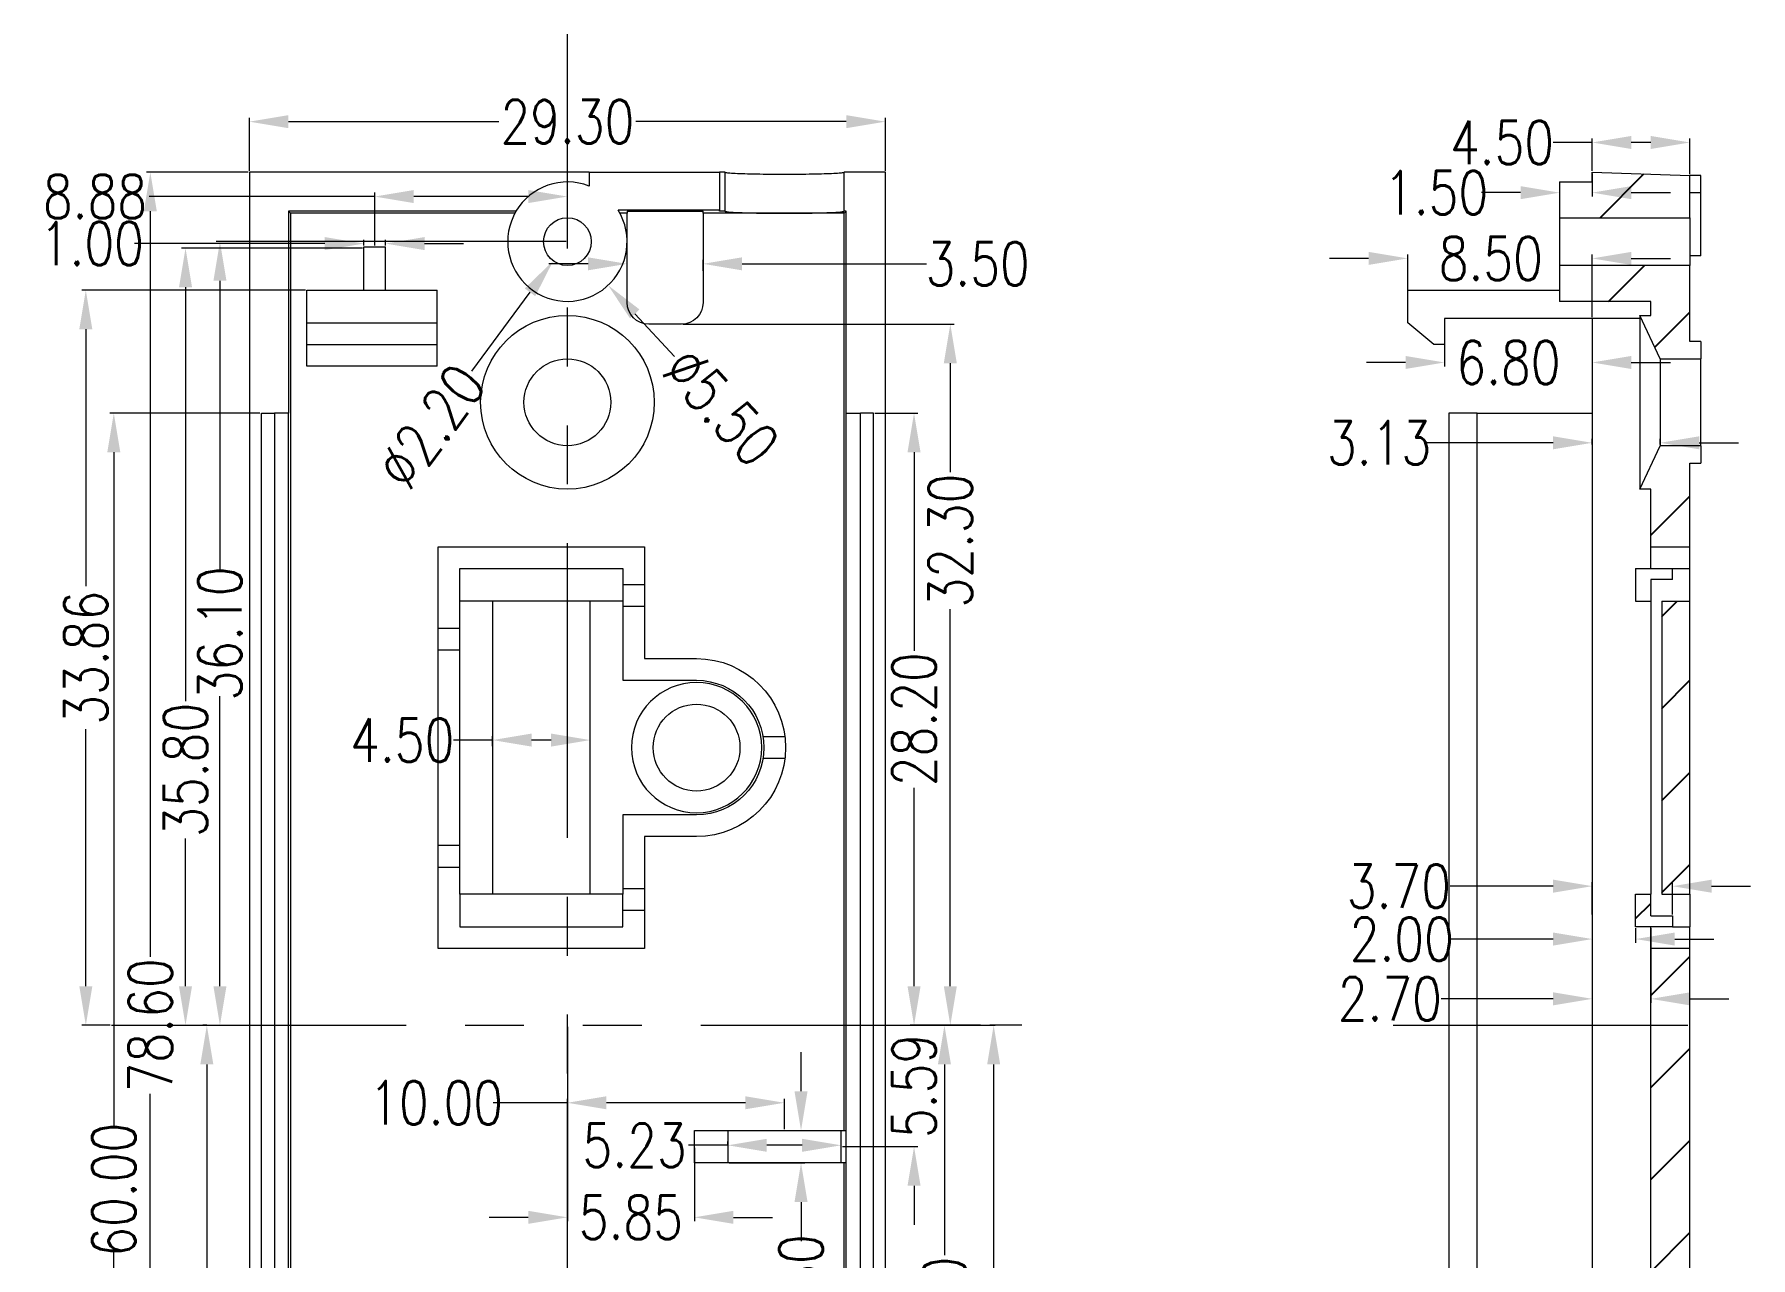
# Model space of a CAD drawing. Extents: x 304 to 562, y 529 to 658.
# Drawn here: x 483.4 to 562.5, y 591.2 to 647.6 of the extents above; entities that cross this region are included whole.
import ezdxf

# ---------------------------------------------------------------- set-up
doc = ezdxf.new("R2010")
doc.units = 0
doc.header["$MEASUREMENT"] = 0
doc.linetypes.add('PHANTOM', pattern=[2.5, 1.25, -0.25, 0.25, -0.25, 0.25, -0.25])
doc.layers.add('12', color=7, linetype='Continuous')
doc.layers.add('4', color=7, linetype='Continuous')
doc.styles.get("Standard").update_dxf_attribs({"font": 'txt.shx', "width": 0.8})
doc.dimstyles.get("Standard").update_dxf_attribs({"dimtxt": 0.18, "dimasz": 0.18, "dimexe": 0.18, "dimexo": 0.0625, "dimgap": 0.09, "dimtad": 0, "dimtih": 1, "dimtoh": 1, "dimdec": 4, "dimzin": 0, "dimdsep": 46, "dimtxsty": 'Standard', "dimcen": 0.09, "dimadec": 0, "dimazin": 0, "dimtfac": 1, "dimtdec": 4, "dimtofl": 0, "dimtmove": 0, "dimatfit": 3, "dimfxl": 0, "dimtolj": 1, "dimtzin": 0, "dimarcsym": 0})

# ---------------------------------------------------------------- blocks, each defined once
blk = doc.blocks.new('HATCH5')
at = {"color": 200, "linetype": 'Continuous'}
for p, q in [((767.382, 654.111), (769.401, 656.128)), ((767.773, 650.261), (769.424, 651.911)), ((769.903, 648.149), (771.522, 649.766)), ((769.722, 639.487), (771.522, 641.285)), ((770.222, 635.746), (770.931, 636.454)), ((770.222, 631.505), (771.522, 632.804)), ((770.222, 627.264), (771.522, 628.563)), ((770.222, 623.024), (771.522, 624.323)), ((769.022, 621.825), (769.722, 622.524)), ((769.722, 618.284), (771.522, 620.082)), ((769.722, 614.043), (771.522, 615.842)), ((769.722, 609.803), (771.522, 611.601)), ((769.722, 605.562), (771.522, 607.361)), ((769.722, 601.322), (771.522, 603.12)), ((769.722, 597.081), (771.522, 598.88)), ((769.722, 592.841), (771.522, 594.639)), ((769.702, 588.581), (771.522, 590.398)), ((759.967, 578.855), (760.987, 579.875)), ((763.575, 578.219), (765.232, 579.875)), ((767.218, 577.618), (769.477, 579.875))]:
    blk.add_line(p, q, dxfattribs=at)
blk = doc.blocks.new('*D97')
at = {"color": 4, "linetype": 'Continuous', "lineweight": 9}
for p, q in [((493.297, 641.285), (493.297, 643.73)), ((522.597, 641.285), (522.597, 643.73)), ((495.097, 643.55), (504.79, 643.55)), ((520.797, 643.55), (511.104, 643.55))]:
    blk.add_line(p, q, dxfattribs=at)
for points in [[(495.097, 643.85), (495.097, 643.25), (493.297, 643.55)], [(520.797, 643.85), (520.797, 643.25), (522.597, 643.55)]]:
    blk.add_solid(points, dxfattribs=at)
at = {"layer": 'Defpoints', "color": 0, "linetype": 'Continuous', "lineweight": 9}
for p in [(522.597, 643.55), (493.297, 641.223), (522.597, 641.223)]:
    blk.add_point(p, dxfattribs=at)
at = {"color": 3, "linetype": 'Continuous', "lineweight": 9, "insert": (507.947, 643.55), "char_height": 2, "attachment_point": 5}
blk.add_mtext('\\A1;29.30', dxfattribs=at)
blk = doc.blocks.new('*D98')
at = {"color": 4, "linetype": 'Continuous', "lineweight": 9}
for p, q in [((493.234, 641.223), (488.553, 641.223)), ((488.733, 639.423), (488.733, 605.08)), ((488.733, 564.423), (488.733, 598.766)), ((495.559, 562.623), (488.553, 562.623))]:
    blk.add_line(p, q, dxfattribs=at)
for points in [[(488.433, 639.423), (489.033, 639.423), (488.733, 641.223)], [(488.433, 564.423), (489.033, 564.423), (488.733, 562.623)]]:
    blk.add_solid(points, dxfattribs=at)
at = {"layer": 'Defpoints', "color": 0, "linetype": 'Continuous', "lineweight": 9}
for p in [(493.297, 641.223), (488.733, 562.623), (495.622, 562.623)]:
    blk.add_point(p, dxfattribs=at)
at = {"color": 3, "linetype": 'Continuous', "lineweight": 9, "insert": (488.733, 601.923), "char_height": 2, "attachment_point": 5, "rotation": 90}
blk.add_mtext('\\A1;78.60', dxfattribs=at)
blk = doc.blocks.new('*D100')
at = {"color": 4, "linetype": 'Continuous', "lineweight": 9}
for p, q in [((507.884, 638.023), (491.759, 638.023)), ((491.939, 636.223), (491.939, 622.863)), ((491.939, 603.723), (491.939, 617.083)), ((487.009, 601.923), (492.119, 601.923))]:
    blk.add_line(p, q, dxfattribs=at)
for points in [[(491.639, 636.223), (492.239, 636.223), (491.939, 638.023)], [(491.639, 603.723), (492.239, 603.723), (491.939, 601.923)]]:
    blk.add_solid(points, dxfattribs=at)
at = {"layer": 'Defpoints', "color": 0, "linetype": 'Continuous', "lineweight": 9}
for p in [(491.939, 638.023), (507.947, 638.023), (486.947, 601.923)]:
    blk.add_point(p, dxfattribs=at)
at = {"color": 3, "linetype": 'Continuous', "lineweight": 9, "insert": (491.939, 619.973), "char_height": 2, "attachment_point": 5, "rotation": 90}
blk.add_mtext('\\A1;36.10', dxfattribs=at)
blk = doc.blocks.new('*D101')
at = {"color": 4, "linetype": 'Continuous', "lineweight": 9}
for p, q in [((513.259, 634.223), (525.768, 634.223)), ((525.588, 632.423), (525.588, 627.408)), ((525.588, 603.723), (525.588, 621.095)), ((522.659, 601.923), (525.768, 601.923))]:
    blk.add_line(p, q, dxfattribs=at)
for points in [[(525.288, 632.423), (525.888, 632.423), (525.588, 634.223)], [(525.288, 603.723), (525.888, 603.723), (525.588, 601.923)]]:
    blk.add_solid(points, dxfattribs=at)
at = {"layer": 'Defpoints', "color": 0, "linetype": 'Continuous', "lineweight": 9}
for p in [(513.197, 634.223), (522.597, 601.923), (525.588, 601.923)]:
    blk.add_point(p, dxfattribs=at)
at = {"color": 3, "linetype": 'Continuous', "lineweight": 9, "insert": (525.588, 624.251), "char_height": 2, "attachment_point": 5, "rotation": 90}
blk.add_mtext('\\A1;32.30', dxfattribs=at)
blk = doc.blocks.new('*D102')
at = {"color": 4, "linetype": 'Continuous', "lineweight": 9}
for p, q in [((508.897, 637.001), (507.097, 637.001)), ((510.697, 636.685), (510.697, 637.181)), ((514.197, 636.685), (514.197, 637.181)), ((515.997, 637.001), (524.491, 637.001))]:
    blk.add_line(p, q, dxfattribs=at)
for points in [[(508.897, 637.301), (508.897, 636.701), (510.697, 637.001)], [(515.997, 637.301), (515.997, 636.701), (514.197, 637.001)]]:
    blk.add_solid(points, dxfattribs=at)
at = {"layer": 'Defpoints', "color": 0, "linetype": 'Continuous', "lineweight": 9}
for p in [(510.697, 636.623), (514.197, 637.001), (514.197, 636.623)]:
    blk.add_point(p, dxfattribs=at)
at = {"color": 3, "linetype": 'Continuous', "lineweight": 9, "insert": (526.848, 637.001), "char_height": 2, "attachment_point": 5}
blk.add_mtext('\\A1;3.50', dxfattribs=at)
blk = doc.blocks.new('*D103')
at = {"color": 4, "linetype": 'Continuous', "lineweight": 9}
blk.add_line((503.54, 632.053), (506.225, 635.69), dxfattribs=at)
blk.add_solid([(505.983, 635.868), (506.466, 635.512), (507.294, 637.138)], dxfattribs=at)
at = {"layer": 'Defpoints', "color": 0, "linetype": 'Continuous', "lineweight": 9}
for p in [(508.6, 638.908), (507.294, 637.138)]:
    blk.add_point(p, dxfattribs=at)
at = {"color": 3, "linetype": 'Continuous', "lineweight": 9, "insert": (501.665, 629.513), "char_height": 2, "attachment_point": 5, "rotation": 53.56526}
blk.add_mtext('\\A1;∅2.20', dxfattribs=at)
blk = doc.blocks.new('*D104')
at = {"color": 4, "linetype": 'Continuous', "lineweight": 9}
blk.add_line((512.88, 632.73), (511.049, 634.694), dxfattribs=at)
blk.add_solid([(511.269, 634.899), (510.83, 634.49), (509.822, 636.011)], dxfattribs=at)
at = {"layer": 'Defpoints', "color": 0, "linetype": 'Continuous', "lineweight": 9}
for p in [(506.072, 640.035), (509.822, 636.011)]:
    blk.add_point(p, dxfattribs=at)
at = {"color": 3, "linetype": 'Continuous', "lineweight": 9, "insert": (515.033, 630.42), "char_height": 2, "attachment_point": 5, "rotation": 312.98459}
blk.add_mtext('\\A1;∅5.50', dxfattribs=at)
blk = doc.blocks.new('*D105')
at = {"color": 4, "linetype": 'Continuous', "lineweight": 9}
for p, q in [((523.916, 603.723), (523.916, 605.523)), ((526.803, 601.923), (523.736, 601.923)), ((520.625, 596.334), (524.096, 596.334)), ((523.916, 594.534), (523.916, 592.734))]:
    blk.add_line(p, q, dxfattribs=at)
for points in [[(523.616, 603.723), (524.216, 603.723), (523.916, 601.923)], [(523.616, 594.534), (524.216, 594.534), (523.916, 596.334)]]:
    blk.add_solid(points, dxfattribs=at)
at = {"layer": 'Defpoints', "color": 0, "linetype": 'Continuous', "lineweight": 9}
for p in [(523.916, 601.923), (526.866, 601.923), (520.562, 596.334)]:
    blk.add_point(p, dxfattribs=at)
at = {"color": 3, "linetype": 'Continuous', "lineweight": 9, "insert": (523.916, 599.129), "char_height": 2, "attachment_point": 5, "rotation": 90}
blk.add_mtext('\\A1;5.59', dxfattribs=at)
blk = doc.blocks.new('*D106')
at = {"color": 4, "linetype": 'Continuous', "lineweight": 9}
for p, q in [((526.983, 601.923), (525.138, 601.923)), ((525.318, 600.123), (525.318, 591.33)), ((525.318, 576.223), (525.318, 585.016)), ((518.009, 574.423), (525.498, 574.423))]:
    blk.add_line(p, q, dxfattribs=at)
for points in [[(525.018, 600.123), (525.618, 600.123), (525.318, 601.923)], [(525.018, 576.223), (525.618, 576.223), (525.318, 574.423)]]:
    blk.add_solid(points, dxfattribs=at)
at = {"layer": 'Defpoints', "color": 0, "linetype": 'Continuous', "lineweight": 9}
for p in [(527.046, 601.923), (517.947, 574.423), (525.318, 574.423)]:
    blk.add_point(p, dxfattribs=at)
at = {"color": 3, "linetype": 'Continuous', "lineweight": 9, "insert": (525.318, 588.173), "char_height": 2, "attachment_point": 5, "rotation": 90}
blk.add_mtext('\\A1;27.50', dxfattribs=at)
blk = doc.blocks.new('*D107')
at = {"color": 4, "linetype": 'Continuous', "lineweight": 9}
for p, q in [((528.884, 601.923), (527.404, 601.923)), ((527.584, 600.123), (527.584, 579.952)), ((527.584, 569.186), (527.584, 573.372)), ((518.009, 567.386), (527.764, 567.386))]:
    blk.add_line(p, q, dxfattribs=at)
for points in [[(527.284, 600.123), (527.884, 600.123), (527.584, 601.923)], [(527.284, 569.186), (527.884, 569.186), (527.584, 567.386)]]:
    blk.add_solid(points, dxfattribs=at)
at = {"layer": 'Defpoints', "color": 0, "linetype": 'Continuous', "lineweight": 9}
for p in [(527.584, 601.923), (528.947, 601.923), (517.947, 567.386)]:
    blk.add_point(p, dxfattribs=at)
at = {"color": 3, "linetype": 'Continuous', "lineweight": 9, "insert": (527.584, 576.662), "char_height": 2, "attachment_point": 5, "rotation": 90}
blk.add_mtext('\\A1;34.54', dxfattribs=at)
blk = doc.blocks.new('*D108')
at = {"color": 4, "linetype": 'Continuous', "lineweight": 9}
for p, q in [((491.331, 601.923), (491.156, 601.923)), ((491.336, 600.123), (491.336, 587.061)), ((491.336, 567.686), (491.336, 580.748)), ((499.634, 565.886), (491.156, 565.886))]:
    blk.add_line(p, q, dxfattribs=at)
for points in [[(491.036, 600.123), (491.636, 600.123), (491.336, 601.923)], [(491.036, 567.686), (491.636, 567.686), (491.336, 565.886)]]:
    blk.add_solid(points, dxfattribs=at)
at = {"layer": 'Defpoints', "color": 0, "linetype": 'Continuous', "lineweight": 9}
for p in [(491.336, 601.923), (491.393, 601.923), (499.697, 565.886)]:
    blk.add_point(p, dxfattribs=at)
at = {"color": 3, "linetype": 'Continuous', "lineweight": 9, "insert": (491.336, 583.905), "char_height": 2, "attachment_point": 5, "rotation": 90}
blk.add_mtext('\\A1;36.04', dxfattribs=at)
blk = doc.blocks.new('*D114')
at = {"color": 4, "linetype": 'Continuous', "lineweight": 9}
for p, q in [((518.71, 598.884), (518.71, 600.684)), ((515.394, 597.084), (518.89, 597.084)), ((515.394, 595.584), (518.89, 595.584)), ((518.71, 593.784), (518.71, 591.984))]:
    blk.add_line(p, q, dxfattribs=at)
for points in [[(518.41, 598.884), (519.01, 598.884), (518.71, 597.084)], [(518.41, 593.784), (519.01, 593.784), (518.71, 595.584)]]:
    blk.add_solid(points, dxfattribs=at)
at = {"layer": 'Defpoints', "color": 0, "linetype": 'Continuous', "lineweight": 9}
for p in [(515.332, 597.084), (515.332, 595.584), (518.71, 595.584)]:
    blk.add_point(p, dxfattribs=at)
at = {"color": 3, "linetype": 'Continuous', "lineweight": 9, "insert": (518.71, 589.894), "char_height": 2, "attachment_point": 5, "rotation": 90}
blk.add_mtext('\\A1;1.50', dxfattribs=at)
blk = doc.blocks.new('*D115')
at = {"color": 4, "linetype": 'Continuous', "lineweight": 9}
for p, q in [((507.947, 601.86), (507.947, 592.898)), ((513.797, 596.272), (513.797, 592.898)), ((506.147, 593.078), (504.347, 593.078)), ((515.597, 593.078), (517.397, 593.078))]:
    blk.add_line(p, q, dxfattribs=at)
for points in [[(506.147, 593.378), (506.147, 592.778), (507.947, 593.078)], [(515.597, 593.378), (515.597, 592.778), (513.797, 593.078)]]:
    blk.add_solid(points, dxfattribs=at)
at = {"layer": 'Defpoints', "color": 0, "linetype": 'Continuous', "lineweight": 9}
for p in [(507.947, 601.923), (513.797, 596.334), (507.947, 593.078)]:
    blk.add_point(p, dxfattribs=at)
at = {"color": 3, "linetype": 'Continuous', "lineweight": 9, "insert": (510.872, 593.078), "char_height": 2, "attachment_point": 5}
blk.add_mtext('\\A1;5.85', dxfattribs=at)
blk = doc.blocks.new('*D116')
at = {"color": 4, "linetype": 'Continuous', "lineweight": 9}
for p, q in [((507.947, 598.355), (504.522, 598.355)), ((507.947, 595.647), (507.947, 598.535)), ((516.147, 598.355), (509.747, 598.355)), ((517.947, 597.147), (517.947, 598.535))]:
    blk.add_line(p, q, dxfattribs=at)
for points in [[(509.747, 598.655), (509.747, 598.055), (507.947, 598.355)], [(516.147, 598.655), (516.147, 598.055), (517.947, 598.355)]]:
    blk.add_solid(points, dxfattribs=at)
at = {"layer": 'Defpoints', "color": 0, "linetype": 'Continuous', "lineweight": 9}
for p in [(507.947, 598.355), (517.947, 597.084), (507.947, 595.584)]:
    blk.add_point(p, dxfattribs=at)
at = {"color": 3, "linetype": 'Continuous', "lineweight": 9, "insert": (501.899, 598.355), "char_height": 2, "attachment_point": 5}
blk.add_mtext('\\A1;10.00', dxfattribs=at)
blk = doc.blocks.new('*D119')
at = {"color": 4, "linetype": 'Continuous', "lineweight": 9}
for p, q in [((515.332, 596.396), (513.532, 596.396)), ((515.332, 596.397), (515.332, 596.576)), ((518.762, 596.396), (517.132, 596.396)), ((520.562, 596.397), (520.562, 596.576))]:
    blk.add_line(p, q, dxfattribs=at)
for points in [[(517.132, 596.696), (517.132, 596.096), (515.332, 596.396)], [(518.762, 596.696), (518.762, 596.096), (520.562, 596.396)]]:
    blk.add_solid(points, dxfattribs=at)
at = {"layer": 'Defpoints', "color": 0, "linetype": 'Continuous', "lineweight": 9}
for p in [(515.332, 596.396), (515.332, 596.334), (520.562, 596.334)]:
    blk.add_point(p, dxfattribs=at)
at = {"color": 3, "linetype": 'Continuous', "lineweight": 9, "insert": (511.042, 596.396), "char_height": 2, "attachment_point": 5}
blk.add_mtext('\\A1;5.23', dxfattribs=at)
blk = doc.blocks.new('*D120')
at = {"color": 4, "linetype": 'Continuous', "lineweight": 9}
for p, q in [((504.497, 614.778), (504.497, 615.243)), ((508.997, 614.778), (508.997, 615.243)), ((504.497, 615.063), (502.697, 615.063)), ((507.197, 615.063), (506.297, 615.063))]:
    blk.add_line(p, q, dxfattribs=at)
for points in [[(506.297, 615.363), (506.297, 614.763), (504.497, 615.063)], [(507.197, 615.363), (507.197, 614.763), (508.997, 615.063)]]:
    blk.add_solid(points, dxfattribs=at)
at = {"layer": 'Defpoints', "color": 0, "linetype": 'Continuous', "lineweight": 9}
for p in [(504.497, 615.063), (504.497, 614.716), (508.997, 614.716)]:
    blk.add_point(p, dxfattribs=at)
at = {"color": 3, "linetype": 'Continuous', "lineweight": 9, "insert": (500.34, 615.063), "char_height": 2, "attachment_point": 5}
blk.add_mtext('\\A1;4.50', dxfattribs=at)
blk = doc.blocks.new('*D121')
at = {"color": 4, "linetype": 'Continuous', "lineweight": 9}
for p, q in [((499.068, 640.1), (488.674, 640.1)), ((499.068, 637.849), (499.068, 640.28)), ((506.147, 640.1), (500.868, 640.1)), ((507.947, 637.849), (507.947, 640.28))]:
    blk.add_line(p, q, dxfattribs=at)
for points in [[(500.868, 640.4), (500.868, 639.8), (499.068, 640.1)], [(506.147, 640.4), (506.147, 639.8), (507.947, 640.1)]]:
    blk.add_solid(points, dxfattribs=at)
at = {"layer": 'Defpoints', "color": 0, "linetype": 'Continuous', "lineweight": 9}
for p in [(507.947, 640.1), (499.068, 637.786), (507.947, 637.786)]:
    blk.add_point(p, dxfattribs=at)
at = {"color": 3, "linetype": 'Continuous', "lineweight": 9, "insert": (486.184, 640.1), "char_height": 2, "attachment_point": 5}
blk.add_mtext('\\A1;8.88', dxfattribs=at)
blk = doc.blocks.new('*D122')
at = {"color": 4, "linetype": 'Continuous', "lineweight": 9}
for p, q in [((498.568, 637.849), (498.568, 638.113)), ((499.568, 637.849), (499.568, 638.113)), ((496.768, 637.933), (487.996, 637.933)), ((501.368, 637.933), (503.168, 637.933))]:
    blk.add_line(p, q, dxfattribs=at)
for points in [[(496.768, 638.233), (496.768, 637.633), (498.568, 637.933)], [(501.368, 638.233), (501.368, 637.633), (499.568, 637.933)]]:
    blk.add_solid(points, dxfattribs=at)
at = {"layer": 'Defpoints', "color": 0, "linetype": 'Continuous', "lineweight": 9}
for p in [(498.568, 637.933), (498.568, 637.786), (499.568, 637.786)]:
    blk.add_point(p, dxfattribs=at)
at = {"color": 3, "linetype": 'Continuous', "lineweight": 9, "insert": (486.039, 637.933), "char_height": 2, "attachment_point": 5}
blk.add_mtext('\\A1;1.00', dxfattribs=at)
blk = doc.blocks.new('*D123')
at = {"color": 4, "linetype": 'Continuous', "lineweight": 9}
for p, q in [((498.506, 637.724), (490.174, 637.724)), ((490.354, 635.924), (490.354, 616.85)), ((490.354, 603.723), (490.354, 610.536)), ((487.009, 601.923), (490.534, 601.923))]:
    blk.add_line(p, q, dxfattribs=at)
for points in [[(490.054, 635.924), (490.654, 635.924), (490.354, 637.724)], [(490.054, 603.723), (490.654, 603.723), (490.354, 601.923)]]:
    blk.add_solid(points, dxfattribs=at)
at = {"layer": 'Defpoints', "color": 0, "linetype": 'Continuous', "lineweight": 9}
for p in [(498.568, 637.724), (486.947, 601.923), (490.354, 601.923)]:
    blk.add_point(p, dxfattribs=at)
at = {"color": 3, "linetype": 'Continuous', "lineweight": 9, "insert": (490.354, 613.693), "char_height": 2, "attachment_point": 5, "rotation": 90}
blk.add_mtext('\\A1;35.80', dxfattribs=at)
blk = doc.blocks.new('*D124')
at = {"color": 4, "linetype": 'Continuous', "lineweight": 9}
for p, q in [((493.784, 630.123), (486.871, 630.123)), ((487.051, 628.323), (487.051, 597.239)), ((487.051, 571.923), (487.051, 591.459)), ((493.784, 570.123), (486.871, 570.123))]:
    blk.add_line(p, q, dxfattribs=at)
for points in [[(486.751, 628.323), (487.351, 628.323), (487.051, 630.123)], [(486.751, 571.923), (487.351, 571.923), (487.051, 570.123)]]:
    blk.add_solid(points, dxfattribs=at)
at = {"layer": 'Defpoints', "color": 0, "linetype": 'Continuous', "lineweight": 9}
for p in [(487.051, 630.123), (493.847, 630.123), (493.847, 570.123)]:
    blk.add_point(p, dxfattribs=at)
at = {"color": 3, "linetype": 'Continuous', "lineweight": 9, "insert": (487.051, 594.349), "char_height": 2, "attachment_point": 5, "rotation": 90}
blk.add_mtext('\\A1;60.00', dxfattribs=at)
blk = doc.blocks.new('*D130')
at = {"color": 4, "linetype": 'Continuous', "lineweight": 9}
for p, q in [((522.109, 630.123), (524.096, 630.123)), ((523.916, 628.323), (523.916, 619.18)), ((523.916, 603.723), (523.916, 612.866)), ((522.722, 601.923), (524.096, 601.923))]:
    blk.add_line(p, q, dxfattribs=at)
for points in [[(523.616, 628.323), (524.216, 628.323), (523.916, 630.123)], [(523.616, 603.723), (524.216, 603.723), (523.916, 601.923)]]:
    blk.add_solid(points, dxfattribs=at)
at = {"layer": 'Defpoints', "color": 0, "linetype": 'Continuous', "lineweight": 9}
for p in [(522.047, 630.123), (522.659, 601.923), (523.916, 601.923)]:
    blk.add_point(p, dxfattribs=at)
at = {"color": 3, "linetype": 'Continuous', "lineweight": 9, "insert": (523.916, 616.023), "char_height": 2, "attachment_point": 5, "rotation": 90}
blk.add_mtext('\\A1;28.20', dxfattribs=at)
blk = doc.blocks.new('*D131')
at = {"color": 4, "linetype": 'Continuous', "lineweight": 9}
for p, q in [((495.884, 635.786), (485.581, 635.786)), ((485.761, 633.986), (485.761, 622.145)), ((485.761, 603.723), (485.761, 615.565)), ((486.884, 601.923), (485.581, 601.923))]:
    blk.add_line(p, q, dxfattribs=at)
for points in [[(485.461, 633.986), (486.061, 633.986), (485.761, 635.786)], [(485.461, 603.723), (486.061, 603.723), (485.761, 601.923)]]:
    blk.add_solid(points, dxfattribs=at)
at = {"layer": 'Defpoints', "color": 0, "linetype": 'Continuous', "lineweight": 9}
for p in [(495.947, 635.786), (485.761, 601.923), (486.947, 601.923)]:
    blk.add_point(p, dxfattribs=at)
at = {"color": 3, "linetype": 'Continuous', "lineweight": 9, "insert": (485.761, 618.855), "char_height": 2, "attachment_point": 5, "rotation": 90}
blk.add_mtext('\\A1;33.86', dxfattribs=at)
blk = doc.blocks.new('*D133')
at = {"color": 4, "linetype": 'Continuous', "lineweight": 9}
for p, q in [((548.359, 634.424), (548.359, 632.277)), ((555.159, 634.424), (555.159, 632.277)), ((546.559, 632.457), (544.759, 632.457)), ((556.959, 632.457), (558.759, 632.457))]:
    blk.add_line(p, q, dxfattribs=at)
for points in [[(546.559, 632.757), (546.559, 632.157), (548.359, 632.457)], [(556.959, 632.757), (556.959, 632.157), (555.159, 632.457)]]:
    blk.add_solid(points, dxfattribs=at)
at = {"layer": 'Defpoints', "color": 0, "linetype": 'Continuous', "lineweight": 9}
for p in [(548.359, 634.486), (555.159, 634.486), (548.359, 632.457)]:
    blk.add_point(p, dxfattribs=at)
at = {"color": 3, "linetype": 'Continuous', "lineweight": 9, "insert": (551.3, 632.457), "char_height": 2, "attachment_point": 5}
blk.add_mtext('\\A1;6.80', dxfattribs=at)
blk = doc.blocks.new('*D134')
at = {"color": 4, "linetype": 'Continuous', "lineweight": 9}
for p, q in [((555.159, 642.591), (553.359, 642.591)), ((555.159, 641.285), (555.159, 642.771)), ((557.859, 642.591), (556.959, 642.591)), ((559.659, 641.128), (559.659, 642.771))]:
    blk.add_line(p, q, dxfattribs=at)
for points in [[(556.959, 642.891), (556.959, 642.291), (555.159, 642.591)], [(557.859, 642.891), (557.859, 642.291), (559.659, 642.591)]]:
    blk.add_solid(points, dxfattribs=at)
at = {"layer": 'Defpoints', "color": 0, "linetype": 'Continuous', "lineweight": 9}
for p in [(555.159, 642.591), (555.159, 641.223), (559.659, 641.066)]:
    blk.add_point(p, dxfattribs=at)
at = {"color": 3, "linetype": 'Continuous', "lineweight": 9, "insert": (551.003, 642.591), "char_height": 2, "attachment_point": 5}
blk.add_mtext('\\A1;4.50', dxfattribs=at)
blk = doc.blocks.new('*D135')
at = {"color": 4, "linetype": 'Continuous', "lineweight": 9}
for p, q in [((553.659, 640.71), (553.659, 640.1)), ((555.159, 641.16), (555.159, 640.1)), ((551.859, 640.28), (550.059, 640.28)), ((556.959, 640.28), (558.759, 640.28))]:
    blk.add_line(p, q, dxfattribs=at)
for points in [[(551.859, 640.58), (551.859, 639.98), (553.659, 640.28)], [(556.959, 640.58), (556.959, 639.98), (555.159, 640.28)]]:
    blk.add_solid(points, dxfattribs=at)
at = {"layer": 'Defpoints', "color": 0, "linetype": 'Continuous', "lineweight": 9}
for p in [(553.659, 640.773), (555.159, 641.223), (553.659, 640.28)]:
    blk.add_point(p, dxfattribs=at)
at = {"color": 3, "linetype": 'Continuous', "lineweight": 9, "insert": (547.969, 640.28), "char_height": 2, "attachment_point": 5}
blk.add_mtext('\\A1;1.50', dxfattribs=at)
blk = doc.blocks.new('*D136')
at = {"color": 4, "linetype": 'Continuous', "lineweight": 9}
for p, q in [((546.659, 634.349), (546.659, 637.431)), ((555.159, 634.549), (555.159, 637.431)), ((544.859, 637.251), (543.059, 637.251)), ((556.959, 637.251), (558.759, 637.251))]:
    blk.add_line(p, q, dxfattribs=at)
for points in [[(544.859, 637.551), (544.859, 636.951), (546.659, 637.251)], [(556.959, 637.551), (556.959, 636.951), (555.159, 637.251)]]:
    blk.add_solid(points, dxfattribs=at)
at = {"layer": 'Defpoints', "color": 0, "linetype": 'Continuous', "lineweight": 9}
for p in [(546.659, 637.251), (546.659, 634.286), (555.159, 634.486)]:
    blk.add_point(p, dxfattribs=at)
at = {"color": 3, "linetype": 'Continuous', "lineweight": 9, "insert": (550.487, 637.251), "char_height": 2, "attachment_point": 5}
blk.add_mtext('\\A1;8.50', dxfattribs=at)
blk = doc.blocks.new('*D142')
at = {"color": 4, "linetype": 'Continuous', "lineweight": 9}
blk.add_line((555.159, 562.56), (555.159, 554.319), dxfattribs=at)
for start, end in [(182.7206, 202.15204), (237.84796, 257.2794)]:
    blk.add_arc((555.159, 562.623), 8.124, start, end, dxfattribs=at)
for points in [[(546.745, 562.256), (547.344, 562.218), (547.159, 564.034)], [(553.404, 554.996), (553.337, 554.4), (555.159, 554.499)]]:
    blk.add_solid(points, dxfattribs=at)
at = {"layer": 'Defpoints', "color": 0, "linetype": 'Continuous', "lineweight": 9}
for p in [(555.159, 630.123), (555.159, 570.123), (546.859, 564.086), (555.159, 562.623), (547.7, 559.405)]:
    blk.add_point(p, dxfattribs=at)
at = {"color": 3, "linetype": 'Continuous', "lineweight": 9, "insert": (548.936, 557.401), "char_height": 2, "attachment_point": 5, "rotation": 310}
blk.add_mtext('\\A1;100°', dxfattribs=at)
blk = doc.blocks.new('*D144')
at = {"color": 4, "linetype": 'Continuous', "lineweight": 9}
for p, q in [((555.159, 606.403), (555.159, 602.963)), ((557.859, 606.403), (557.859, 602.963)), ((553.359, 603.143), (548.193, 603.143)), ((559.659, 603.143), (561.459, 603.143))]:
    blk.add_line(p, q, dxfattribs=at)
for points in [[(553.359, 603.443), (553.359, 602.843), (555.159, 603.143)], [(559.659, 603.443), (559.659, 602.843), (557.859, 603.143)]]:
    blk.add_solid(points, dxfattribs=at)
at = {"layer": 'Defpoints', "color": 0, "linetype": 'Continuous', "lineweight": 9}
for p in [(555.159, 606.466), (557.859, 606.466), (555.159, 603.143)]:
    blk.add_point(p, dxfattribs=at)
at = {"color": 3, "linetype": 'Continuous', "lineweight": 9, "insert": (545.836, 603.143), "char_height": 2, "attachment_point": 5}
blk.add_mtext('\\A1;2.70', dxfattribs=at)
blk = doc.blocks.new('*D145')
at = {"color": 4, "linetype": 'Continuous', "lineweight": 9}
for p, q in [((553.359, 605.897), (548.61, 605.897)), ((555.159, 606.403), (555.159, 605.717)), ((557.159, 606.403), (557.159, 605.717)), ((558.959, 605.897), (560.759, 605.897))]:
    blk.add_line(p, q, dxfattribs=at)
for points in [[(553.359, 606.197), (553.359, 605.597), (555.159, 605.897)], [(558.959, 606.197), (558.959, 605.597), (557.159, 605.897)]]:
    blk.add_solid(points, dxfattribs=at)
at = {"layer": 'Defpoints', "color": 0, "linetype": 'Continuous', "lineweight": 9}
for p in [(555.159, 606.466), (555.159, 605.897), (557.159, 606.466)]:
    blk.add_point(p, dxfattribs=at)
at = {"color": 3, "linetype": 'Continuous', "lineweight": 9, "insert": (546.387, 605.897), "char_height": 2, "attachment_point": 5}
blk.add_mtext('\\A1;2.00', dxfattribs=at)
blk = doc.blocks.new('*D146')
at = {"color": 4, "linetype": 'Continuous', "lineweight": 9}
for p, q in [((553.359, 608.333), (548.611, 608.333)), ((555.159, 607.028), (555.159, 608.513)), ((558.859, 607.028), (558.859, 608.513)), ((560.659, 608.333), (562.459, 608.333))]:
    blk.add_line(p, q, dxfattribs=at)
for points in [[(553.359, 608.633), (553.359, 608.033), (555.159, 608.333)], [(560.659, 608.633), (560.659, 608.033), (558.859, 608.333)]]:
    blk.add_solid(points, dxfattribs=at)
at = {"layer": 'Defpoints', "color": 0, "linetype": 'Continuous', "lineweight": 9}
for p in [(555.159, 608.333), (555.159, 606.966), (558.859, 606.966)]:
    blk.add_point(p, dxfattribs=at)
at = {"color": 3, "linetype": 'Continuous', "lineweight": 9, "insert": (546.254, 608.333), "char_height": 2, "attachment_point": 5}
blk.add_mtext('\\A1;3.70', dxfattribs=at)
blk = doc.blocks.new('*D171')
at = {"color": 4, "linetype": 'Continuous', "lineweight": 9}
for p, q in [((553.359, 628.757), (547.563, 628.757)), ((555.159, 628.685), (555.159, 628.937)), ((558.292, 628.685), (558.292, 628.937)), ((560.092, 628.757), (561.892, 628.757))]:
    blk.add_line(p, q, dxfattribs=at)
for points in [[(553.359, 629.057), (553.359, 628.457), (555.159, 628.757)], [(560.092, 629.057), (560.092, 628.457), (558.292, 628.757)]]:
    blk.add_solid(points, dxfattribs=at)
at = {"layer": 'Defpoints', "color": 0, "linetype": 'Continuous', "lineweight": 9}
for p in [(555.159, 628.757), (555.159, 628.623), (558.292, 628.623)]:
    blk.add_point(p, dxfattribs=at)
at = {"color": 3, "linetype": 'Continuous', "lineweight": 9, "insert": (545.339, 628.757), "char_height": 2, "attachment_point": 5}
blk.add_mtext('\\A1;3.13', dxfattribs=at)

msp = doc.modelspace()

# ---------------------------------------------------------------- linework, layer by layer
at = {"layer": '12', "color": 1, "linetype": 'PHANTOM', "lineweight": 9, "ltscale": 10.857143}
for p, q in [((507.947, 556.273), (507.947, 647.573)), ((486.947, 601.923), (528.947, 601.923)), ((545.992, 601.923), (562.1, 601.923))]:
    msp.add_line(p, q, dxfattribs=at)
at = {"layer": '4', "color": 7, "linetype": 'Continuous', "lineweight": 9}
for p, q in [((493.297, 641.223), (493.297, 562.623)), ((508.947, 641.223), (493.297, 641.223)), ((508.947, 641.223), (508.947, 640.585)), ((508.947, 641.223), (514.947, 641.223)), ((514.947, 641.223), (514.947, 639.474)), ((515.201, 641.223), (514.947, 641.223)), ((515.201, 641.223), (515.201, 639.422)), ((520.693, 639.422), (520.693, 641.223)), ((522.597, 641.223), (520.693, 641.223)), ((522.597, 562.623), (522.597, 641.223)), ((553.659, 640.773), (553.659, 639.123)), ((553.659, 640.773), (555.159, 640.773)), ((555.159, 640.773), (555.159, 641.223)), ((555.159, 641.223), (559.659, 641.066)), ((559.659, 639.123), (559.659, 641.066)), ((560.159, 641.066), (559.659, 641.066)), ((560.159, 640.266), (560.159, 641.066)), ((560.159, 640.266), (559.659, 640.266)), ((560.159, 637.366), (560.159, 640.266)), ((505.579, 639.422), (495.098, 639.422)), ((495.098, 639.422), (495.098, 630.123)), ((495.098, 639.422), (495.192, 639.328)), ((495.192, 639.328), (495.192, 565.623)), ((505.526, 639.328), (495.192, 639.328)), ((514.947, 639.474), (510.283, 639.474)), ((510.697, 639.328), (510.368, 639.328)), ((510.697, 639.422), (510.697, 639.328)), ((510.697, 639.422), (514.197, 639.422)), ((510.697, 638.023), (510.697, 639.328)), ((514.197, 639.328), (514.197, 639.422)), ((520.702, 639.328), (514.197, 639.328)), ((514.197, 639.328), (514.197, 635.223)), ((514.947, 639.422), (514.947, 639.474)), ((515.201, 639.422), (514.947, 639.422)), ((520.796, 639.422), (520.693, 639.422)), ((520.796, 639.422), (520.702, 639.328)), ((520.702, 597.084), (520.702, 639.328)), ((520.796, 630.123), (520.796, 639.422)), ((553.659, 639.123), (559.659, 639.123)), ((553.659, 639.123), (553.659, 636.923)), ((559.659, 639.123), (559.659, 638.023)), ((498.568, 635.786), (498.568, 637.786)), ((498.568, 637.786), (499.568, 637.786)), ((499.568, 635.786), (499.568, 637.786)), ((510.697, 635.223), (510.697, 638.023)), ((559.659, 638.023), (559.659, 636.923)), ((560.159, 637.366), (559.659, 637.366)), ((559.659, 636.923), (553.659, 636.923)), ((553.659, 636.923), (553.659, 635.273)), ((559.659, 633.423), (559.659, 636.923)), ((495.947, 635.786), (501.947, 635.786)), ((495.947, 634.286), (495.947, 635.786)), ((501.947, 634.286), (501.947, 635.786)), ((546.659, 634.286), (546.659, 635.786)), ((546.659, 635.786), (553.659, 635.786)), ((557.859, 635.273), (553.659, 635.273)), ((557.859, 634.623), (557.859, 635.273)), ((495.947, 633.286), (495.947, 634.286)), ((495.947, 634.286), (501.947, 634.286)), ((501.947, 633.286), (501.947, 634.286)), ((513.197, 634.223), (511.697, 634.223)), ((547.859, 633.286), (546.659, 634.286)), ((548.359, 634.486), (548.359, 633.286)), ((557.359, 634.486), (548.359, 634.486)), ((555.159, 634.487), (555.159, 630.123)), ((558.292, 632.623), (557.359, 634.623)), ((557.359, 634.623), (557.859, 634.623)), ((557.359, 634.623), (557.359, 626.623)), ((560.159, 633.423), (559.659, 633.423)), ((560.159, 633.423), (560.159, 632.623)), ((495.947, 633.286), (501.947, 633.286)), ((495.947, 632.286), (495.947, 633.286)), ((501.947, 632.286), (501.947, 633.286)), ((548.359, 633.286), (547.859, 633.286)), ((558.292, 632.623), (560.159, 632.623)), ((558.292, 632.623), (558.292, 628.623)), ((560.159, 628.623), (560.159, 632.623)), ((501.947, 632.286), (495.947, 632.286)), ((493.847, 570.123), (493.847, 630.123)), ((493.847, 630.123), (494.447, 630.123)), ((494.447, 630.123), (494.447, 570.123)), ((495.098, 630.123), (494.447, 630.123)), ((495.098, 570.123), (495.098, 630.123)), ((520.796, 570.123), (520.796, 630.123)), ((520.796, 630.123), (521.447, 630.123)), ((522.047, 630.123), (521.447, 630.123)), ((521.447, 570.123), (521.447, 630.123)), ((522.047, 570.123), (522.047, 630.123)), ((548.559, 630.123), (548.559, 570.123)), ((549.859, 630.123), (548.559, 630.123)), ((549.859, 630.123), (555.159, 630.123)), ((549.859, 570.123), (549.859, 630.123)), ((555.159, 630.123), (555.159, 570.123)), ((557.359, 626.623), (558.292, 628.623)), ((560.159, 628.623), (558.292, 628.623)), ((560.159, 628.623), (560.159, 627.823)), ((559.659, 627.823), (560.159, 627.823)), ((559.659, 623.966), (559.659, 627.823)), ((557.859, 626.623), (557.359, 626.623)), ((557.859, 623.966), (557.859, 626.623)), ((501.997, 623.966), (511.497, 623.966)), ((501.997, 605.466), (501.997, 623.966)), ((511.497, 623.966), (511.497, 618.816)), ((557.859, 623.966), (559.659, 623.966)), ((557.859, 622.966), (557.859, 623.966)), ((559.659, 622.966), (559.659, 623.966)), ((502.997, 622.966), (510.497, 622.966)), ((502.997, 621.466), (502.997, 622.966)), ((510.497, 622.966), (510.497, 621.466)), ((557.159, 622.966), (557.159, 621.466)), ((557.159, 622.966), (558.859, 622.966)), ((557.859, 622.466), (557.859, 621.466)), ((558.859, 622.466), (557.859, 622.466)), ((558.859, 622.466), (558.859, 622.966)), ((558.859, 622.966), (559.659, 622.966)), ((559.659, 621.466), (559.659, 622.966)), ((511.497, 622.216), (510.497, 622.216)), ((510.497, 621.466), (502.997, 621.466)), ((502.997, 607.966), (502.997, 621.466)), ((504.497, 621.466), (504.497, 607.966)), ((508.997, 607.966), (508.997, 621.466)), ((510.497, 621.466), (510.497, 617.816)), ((511.497, 621.216), (510.497, 621.216)), ((557.159, 621.466), (557.859, 621.466)), ((557.859, 621.466), (557.859, 607.966)), ((558.359, 621.466), (559.659, 621.466)), ((558.359, 621.466), (558.359, 607.966)), ((559.659, 607.966), (559.659, 621.466)), ((501.997, 620.216), (502.997, 620.216)), ((501.997, 619.216), (502.997, 619.216)), ((511.497, 618.816), (513.897, 618.816)), ((510.497, 617.816), (513.897, 617.816)), ((517.966, 615.216), (516.956, 615.216)), ((517.966, 614.216), (516.956, 614.216)), ((513.897, 611.616), (510.497, 611.616)), ((510.497, 611.616), (510.497, 607.966)), ((511.497, 610.616), (511.497, 605.466)), ((513.897, 610.616), (511.497, 610.616)), ((501.997, 610.216), (502.997, 610.216)), ((501.997, 609.216), (502.997, 609.216)), ((511.497, 608.216), (510.497, 608.216)), ((510.497, 607.966), (502.997, 607.966)), ((502.997, 607.966), (502.997, 606.466)), ((510.497, 606.466), (510.497, 607.966)), ((557.159, 606.466), (557.159, 607.966)), ((557.159, 607.966), (557.859, 607.966)), ((557.859, 606.966), (557.859, 607.966)), ((558.359, 607.966), (559.659, 607.966)), ((559.659, 607.966), (559.659, 606.466)), ((511.497, 607.216), (510.497, 607.216)), ((557.859, 606.966), (558.859, 606.966)), ((558.859, 606.966), (558.859, 606.466)), ((502.997, 606.466), (510.497, 606.466)), ((558.859, 606.466), (557.159, 606.466)), ((557.859, 605.466), (557.859, 606.466)), ((558.859, 606.466), (559.659, 606.466)), ((559.659, 605.466), (559.659, 606.466)), ((511.497, 605.466), (501.997, 605.466)), ((557.859, 574.623), (557.859, 605.466)), ((559.659, 605.466), (557.859, 605.466)), ((559.659, 573.423), (559.659, 605.466)), ((513.797, 595.584), (513.797, 597.084)), ((513.797, 597.084), (515.332, 597.084)), ((515.332, 597.084), (515.332, 595.584)), ((515.332, 597.084), (520.562, 597.084)), ((520.562, 595.584), (520.562, 597.084)), ((520.562, 597.084), (520.771, 597.084)), ((520.771, 597.084), (520.771, 595.584)), ((515.332, 595.584), (513.797, 595.584)), ((520.562, 595.584), (515.332, 595.584)), ((520.771, 595.584), (520.562, 595.584)), ((520.702, 565.623), (520.702, 595.584))]:
    msp.add_line(p, q, dxfattribs=at)
for points in [[(515.201, 641.223, 0), (515.215, 641.217, 0), (515.239, 641.211, 0), (515.273, 641.206, 0), (515.317, 641.2, 0), (515.371, 641.194, 0), (515.434, 641.189, 0), (515.507, 641.184, 0), (515.588, 641.179, 0), (515.678, 641.174, 0), (515.776, 641.169, 0), (515.883, 641.165, 0), (515.996, 641.16, 0), (516.118, 641.156, 0), (516.245, 641.153, 0), (516.379, 641.149, 0), (516.519, 641.146, 0), (516.664, 641.143, 0), (516.814, 641.141, 0), (516.968, 641.138, 0), (517.126, 641.136, 0), (517.286, 641.135, 0), (517.449, 641.134, 0), (517.614, 641.133, 0), (517.78, 641.132, 0), (517.947, 641.132, 0), (518.114, 641.132, 0), (518.28, 641.133, 0), (518.445, 641.134, 0), (518.608, 641.135, 0), (518.768, 641.136, 0), (518.926, 641.138, 0), (519.08, 641.141, 0), (519.229, 641.143, 0), (519.375, 641.146, 0), (519.514, 641.149, 0), (519.648, 641.153, 0), (519.776, 641.156, 0), (519.897, 641.16, 0), (520.011, 641.165, 0), (520.118, 641.169, 0), (520.216, 641.174, 0), (520.306, 641.179, 0), (520.387, 641.184, 0), (520.46, 641.189, 0), (520.523, 641.194, 0), (520.576, 641.2, 0), (520.62, 641.206, 0), (520.654, 641.211, 0), (520.679, 641.217, 0)], [(515.201, 639.422, 0), (515.215, 639.416, 0), (515.239, 639.41, 0), (515.273, 639.405, 0), (515.317, 639.399, 0), (515.371, 639.393, 0), (515.434, 639.388, 0), (515.507, 639.383, 0), (515.588, 639.378, 0), (515.678, 639.373, 0), (515.776, 639.368, 0), (515.883, 639.364, 0), (515.996, 639.359, 0), (516.118, 639.355, 0), (516.245, 639.352, 0), (516.379, 639.348, 0), (516.519, 639.345, 0), (516.664, 639.342, 0), (516.814, 639.34, 0), (516.968, 639.337, 0), (517.126, 639.335, 0), (517.286, 639.334, 0), (517.449, 639.333, 0), (517.614, 639.332, 0), (517.78, 639.331, 0), (517.947, 639.331, 0), (518.114, 639.331, 0), (518.28, 639.332, 0), (518.445, 639.333, 0), (518.608, 639.334, 0), (518.768, 639.335, 0), (518.926, 639.337, 0), (519.08, 639.34, 0), (519.229, 639.342, 0), (519.375, 639.345, 0), (519.514, 639.348, 0), (519.648, 639.352, 0), (519.776, 639.355, 0), (519.897, 639.359, 0), (520.011, 639.364, 0), (520.118, 639.368, 0), (520.216, 639.373, 0), (520.306, 639.378, 0), (520.387, 639.383, 0), (520.46, 639.388, 0), (520.523, 639.393, 0), (520.576, 639.399, 0), (520.62, 639.405, 0), (520.654, 639.41, 0), (520.679, 639.416, 0)]]:
    msp.add_polyline3d(points, dxfattribs=at)
for centre, radius in [((507.947, 638.023), 1.1), ((507.947, 630.623), 4), ((507.947, 630.623), 2), ((513.897, 614.716), 2)]:
    msp.add_circle(centre, radius, dxfattribs=at)
at = {"layer": '4', "color": 7, "linetype": 'Continuous', "lineweight": 9, "extrusion": (0, 0, -1)}
msp.add_circle((-513.897, 614.716), 3, dxfattribs=at)
at = {"layer": '4', "color": 7, "linetype": 'Continuous', "lineweight": 9}
msp.add_arc((507.947, 638.023), 2.75, 68.67631, 31.85286, dxfattribs=at)
at = {"layer": '4', "color": 7, "linetype": 'Continuous', "lineweight": 9, "extrusion": (0, 0, -1)}
for centre, radius, start, end in [((-511.697, 635.223), 1, 270, 0), ((-513.197, 635.223), 1, 180, 270), ((-513.897, 614.716), 4.1, 90, 270), ((-513.897, 614.716), 3.1, 90, 270)]:
    msp.add_arc(centre, radius, start, end, dxfattribs=at)

# ---------------------------------------------------------------- block references
at = {"layer": '4', "color": 200, "linetype": 'Continuous', "lineweight": 9}
msp.add_blockref('HATCH5', (-211.862, -14.988), dxfattribs=at)

# ---------------------------------------------------------------- dimensions: what is measured, and where the dimension line sits
at = {"linetype": 'Continuous', "lineweight": 9}
for base, p1, p2, picture, middle in [((522.597, 643.55), (493.297, 641.223), (522.597, 641.223), '*D97', (507.947, 643.55)), ((507.947, 640.1), (499.068, 637.786), (507.947, 637.786), '*D121', (486.184, 640.1)), ((553.659, 640.28), (555.159, 641.223), (553.659, 640.773), '*D135', (547.969, 640.28)), ((498.568, 637.933), (499.568, 637.786), (498.568, 637.786), '*D122', (486.039, 637.933)), ((514.197, 637.001), (510.697, 636.623), (514.197, 636.623), '*D102', (526.848, 637.001)), ((546.659, 637.251), (555.159, 634.486), (546.659, 634.286), '*D136', (550.487, 637.251)), ((548.359, 632.457), (555.159, 634.486), (548.359, 634.486), '*D133', (551.3, 632.457)), ((555.159, 628.757), (558.292, 628.623), (555.159, 628.623), '*D171', (545.339, 628.757)), ((555.159, 608.333), (558.859, 606.966), (555.159, 606.966), '*D146', (546.254, 608.333)), ((555.159, 605.897), (557.159, 606.466), (555.159, 606.466), '*D145', (546.387, 605.897)), ((555.159, 603.143), (557.859, 606.466), (555.159, 606.466), '*D144', (545.836, 603.143)), ((507.947, 598.355), (517.947, 597.084), (507.947, 595.584), '*D116', (501.899, 598.355)), ((515.332, 596.396), (520.562, 596.334), (515.332, 596.334), '*D119', (511.042, 596.396))]:
    dim = msp.add_linear_dim(base=base, p1=p1, p2=p2, dimstyle='Standard', override={"dimtxt": 2, "dimasz": 1.8, "dimtih": 0, "dimtoh": 0, "dimdec": 2, "dimdsep": 0, "dimcen": 0, "dimclrd": 4, "dimclre": 4, "dimclrt": 3, "dimtdec": 2, "dimlwd": 9, "dimlwe": 9}, dxfattribs=at)
    dim.commit()
    dim.dimension.update_dxf_attribs({"geometry": picture, "text_midpoint": middle, "dimtype": 160})
for base, p1, p2, picture, middle in [((555.159, 642.591), (559.659, 641.066), (555.159, 641.223), '*D134', (551.003, 642.591)), ((504.497, 615.063), (508.997, 614.716), (504.497, 614.716), '*D120', (500.34, 615.063)), ((507.947, 593.078), (513.797, 596.334), (507.947, 601.923), '*D115', (510.872, 593.078))]:
    dim = msp.add_linear_dim(base=base, p1=p1, p2=p2, dimstyle='Standard', override={"dimtxt": 2, "dimasz": 1.8, "dimtih": 0, "dimtoh": 0, "dimdec": 2, "dimdsep": 0, "dimcen": 0, "dimclrd": 4, "dimclre": 4, "dimclrt": 3, "dimtdec": 2, "dimlwd": 9, "dimlwe": 9}, dxfattribs=at)
    dim.commit()
    dim.dimension.update_dxf_attribs({"geometry": picture, "text_midpoint": middle})
for base, p1, p2, picture, middle in [((488.733, 562.623), (493.297, 641.223), (495.622, 562.623), '*D98', (488.733, 601.923)), ((485.761, 601.923), (495.947, 635.786), (486.947, 601.923), '*D131', (485.761, 618.855)), ((523.916, 601.923), (522.047, 630.123), (522.659, 601.923), '*D130', (523.916, 616.023)), ((523.916, 601.923), (520.562, 596.334), (526.866, 601.923), '*D105', (523.916, 599.129)), ((491.336, 601.923), (499.697, 565.886), (491.393, 601.923), '*D108', (491.336, 583.905)), ((525.318, 574.423), (527.046, 601.923), (517.947, 574.423), '*D106', (525.318, 588.173)), ((518.71, 595.584), (515.332, 597.084), (515.332, 595.584), '*D114', (518.71, 589.894))]:
    dim = msp.add_linear_dim(base=base, p1=p1, p2=p2, angle=90, dimstyle='Standard', override={"dimtxt": 2, "dimasz": 1.8, "dimtih": 0, "dimtoh": 0, "dimdec": 2, "dimdsep": 0, "dimcen": 0, "dimclrd": 4, "dimclre": 4, "dimclrt": 3, "dimtdec": 2, "dimlwd": 9, "dimlwe": 9}, dxfattribs=at)
    dim.commit()
    dim.dimension.update_dxf_attribs({"geometry": picture, "text_midpoint": middle})
for p1, p2, picture, middle in [((506.072, 640.035), (509.822, 636.011), '*D104', (515.033, 630.42)), ((508.6, 638.908), (507.294, 637.138), '*D103', (501.665, 629.513))]:
    dim = msp.add_diameter_dim_2p(p1=p1, p2=p2, dimstyle='Standard', override={"dimtxt": 2, "dimasz": 1.8, "dimtih": 0, "dimtoh": 0, "dimdec": 2, "dimdsep": 0, "dimcen": 0, "dimclrd": 4, "dimclre": 4, "dimclrt": 3, "dimtdec": 2, "dimlwd": 9, "dimlwe": 9}, dxfattribs=at)
    dim.commit()
    dim.dimension.update_dxf_attribs({"geometry": picture, "text_midpoint": middle, "dimtype": 163})
for base, p1, p2, picture, middle in [((491.939, 638.023), (486.947, 601.923), (507.947, 638.023), '*D100', (491.939, 619.973)), ((490.354, 601.923), (498.568, 637.724), (486.947, 601.923), '*D123', (490.354, 613.693)), ((525.588, 601.923), (513.197, 634.223), (522.597, 601.923), '*D101', (525.588, 624.251)), ((487.051, 630.123), (493.847, 570.123), (493.847, 630.123), '*D124', (487.051, 594.349)), ((527.584, 601.923), (517.947, 567.386), (528.947, 601.923), '*D107', (527.584, 576.662))]:
    dim = msp.add_linear_dim(base=base, p1=p1, p2=p2, angle=90, dimstyle='Standard', override={"dimtxt": 2, "dimasz": 1.8, "dimtih": 0, "dimtoh": 0, "dimdec": 2, "dimdsep": 0, "dimcen": 0, "dimclrd": 4, "dimclre": 4, "dimclrt": 3, "dimtdec": 2, "dimlwd": 9, "dimlwe": 9}, dxfattribs=at)
    dim.commit()
    dim.dimension.update_dxf_attribs({"geometry": picture, "text_midpoint": middle, "dimtype": 160})
dim = msp.add_angular_dim_2l(base=(547.7, 559.405), line1=((555.159, 630.123), (555.159, 570.123)), line2=((546.859, 564.086), (555.159, 562.623)), dimstyle='Standard', override={"dimtxt": 2, "dimasz": 1.8, "dimtih": 0, "dimtoh": 0, "dimdec": 2, "dimdsep": 0, "dimcen": 0, "dimclrd": 4, "dimclre": 4, "dimclrt": 3, "dimtdec": 2, "dimlwd": 9, "dimlwe": 9}, dxfattribs=at)
dim.commit()
dim.dimension.update_dxf_attribs({"geometry": '*D142', "text_midpoint": (548.936, 557.401)})

doc.saveas('drawing.dxf')
